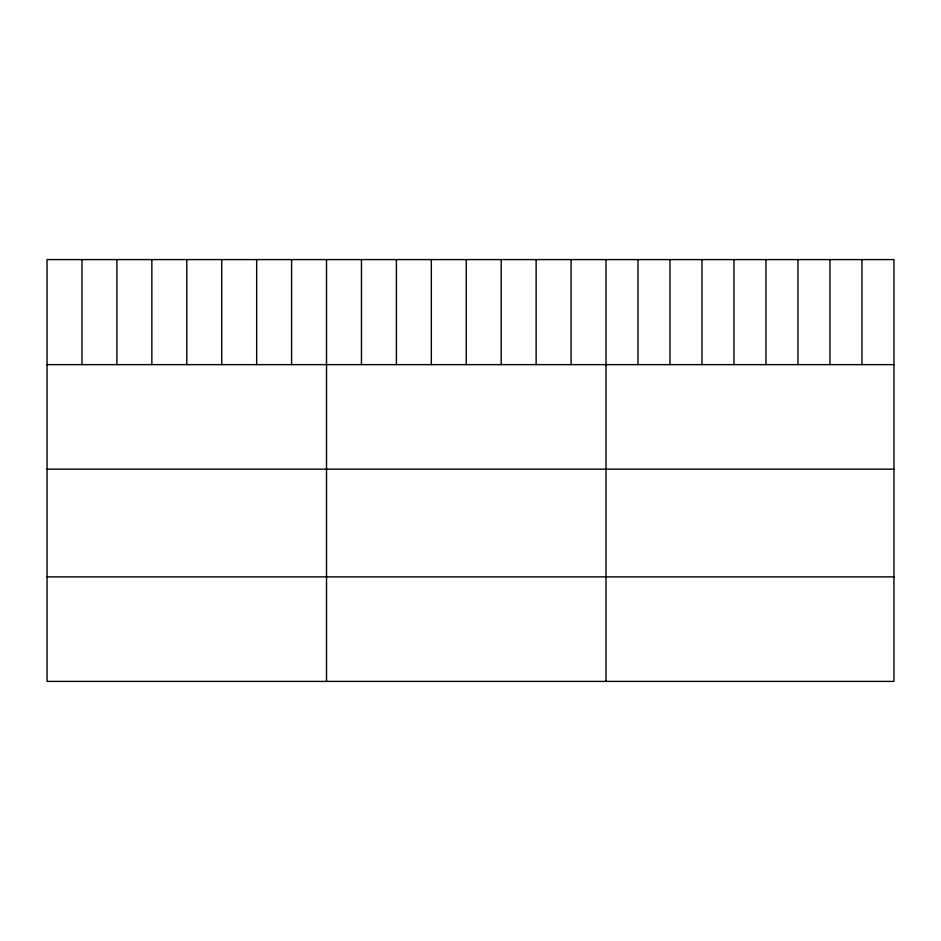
<?xml version="1.0" encoding="UTF-8"?>
<svg xmlns="http://www.w3.org/2000/svg" width="941" height="941" viewBox="0 0 941 941"><rect width="100%" height="100%" fill="white"/><g stroke="black" fill="none" stroke-linecap="round" stroke-linejoin="round"><path stroke-width="1.41" d="M893.95 364.626L893.95 681.413L47.05 681.413L47.05 259.587L893.95 259.587L893.95 364.626L47.05 364.626M47.05 469.171L893.95 469.171M47.05 576.88L893.95 576.88M861.956 259.587L861.956 364.626M829.962 259.587L829.962 364.626M797.968 259.587L797.968 364.626M765.974 259.587L765.974 364.626M733.98 259.587L733.98 364.626M701.986 259.587L701.986 364.626M669.992 259.587L669.992 364.626M637.998 259.587L637.998 364.626M606.004 259.587L606.004 681.413M571.069 259.587L571.069 364.626M536.135 259.587L536.135 364.626M501.2 259.587L501.2 364.626M466.265 259.587L466.265 364.626M431.331 259.587L431.331 364.626M396.396 259.587L396.396 364.626M361.462 259.587L361.462 364.626M326.527 259.587L326.527 681.413M291.592 259.587L291.592 364.626M256.658 259.587L256.658 364.626M221.723 259.587L221.723 364.626M186.789 259.587L186.789 364.626M151.854 259.587L151.854 364.626M116.919 259.587L116.919 364.626M81.985 259.587L81.985 364.626"/></g></svg>
